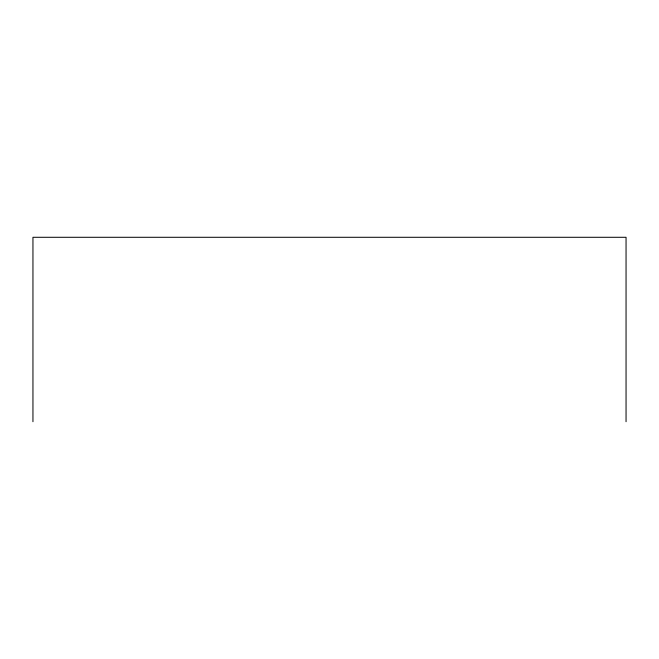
<?xml version="1.0" encoding="UTF-8"?>
<svg xmlns="http://www.w3.org/2000/svg" width="659" height="659" viewBox="0 0 659 659"><rect width="100%" height="100%" fill="white"/><g stroke="black" fill="none" stroke-linecap="round" stroke-linejoin="round"><path stroke-width="0.99" d="M626.05 421.711L626.05 237.289L32.95 237.289L32.95 421.711"/></g></svg>
